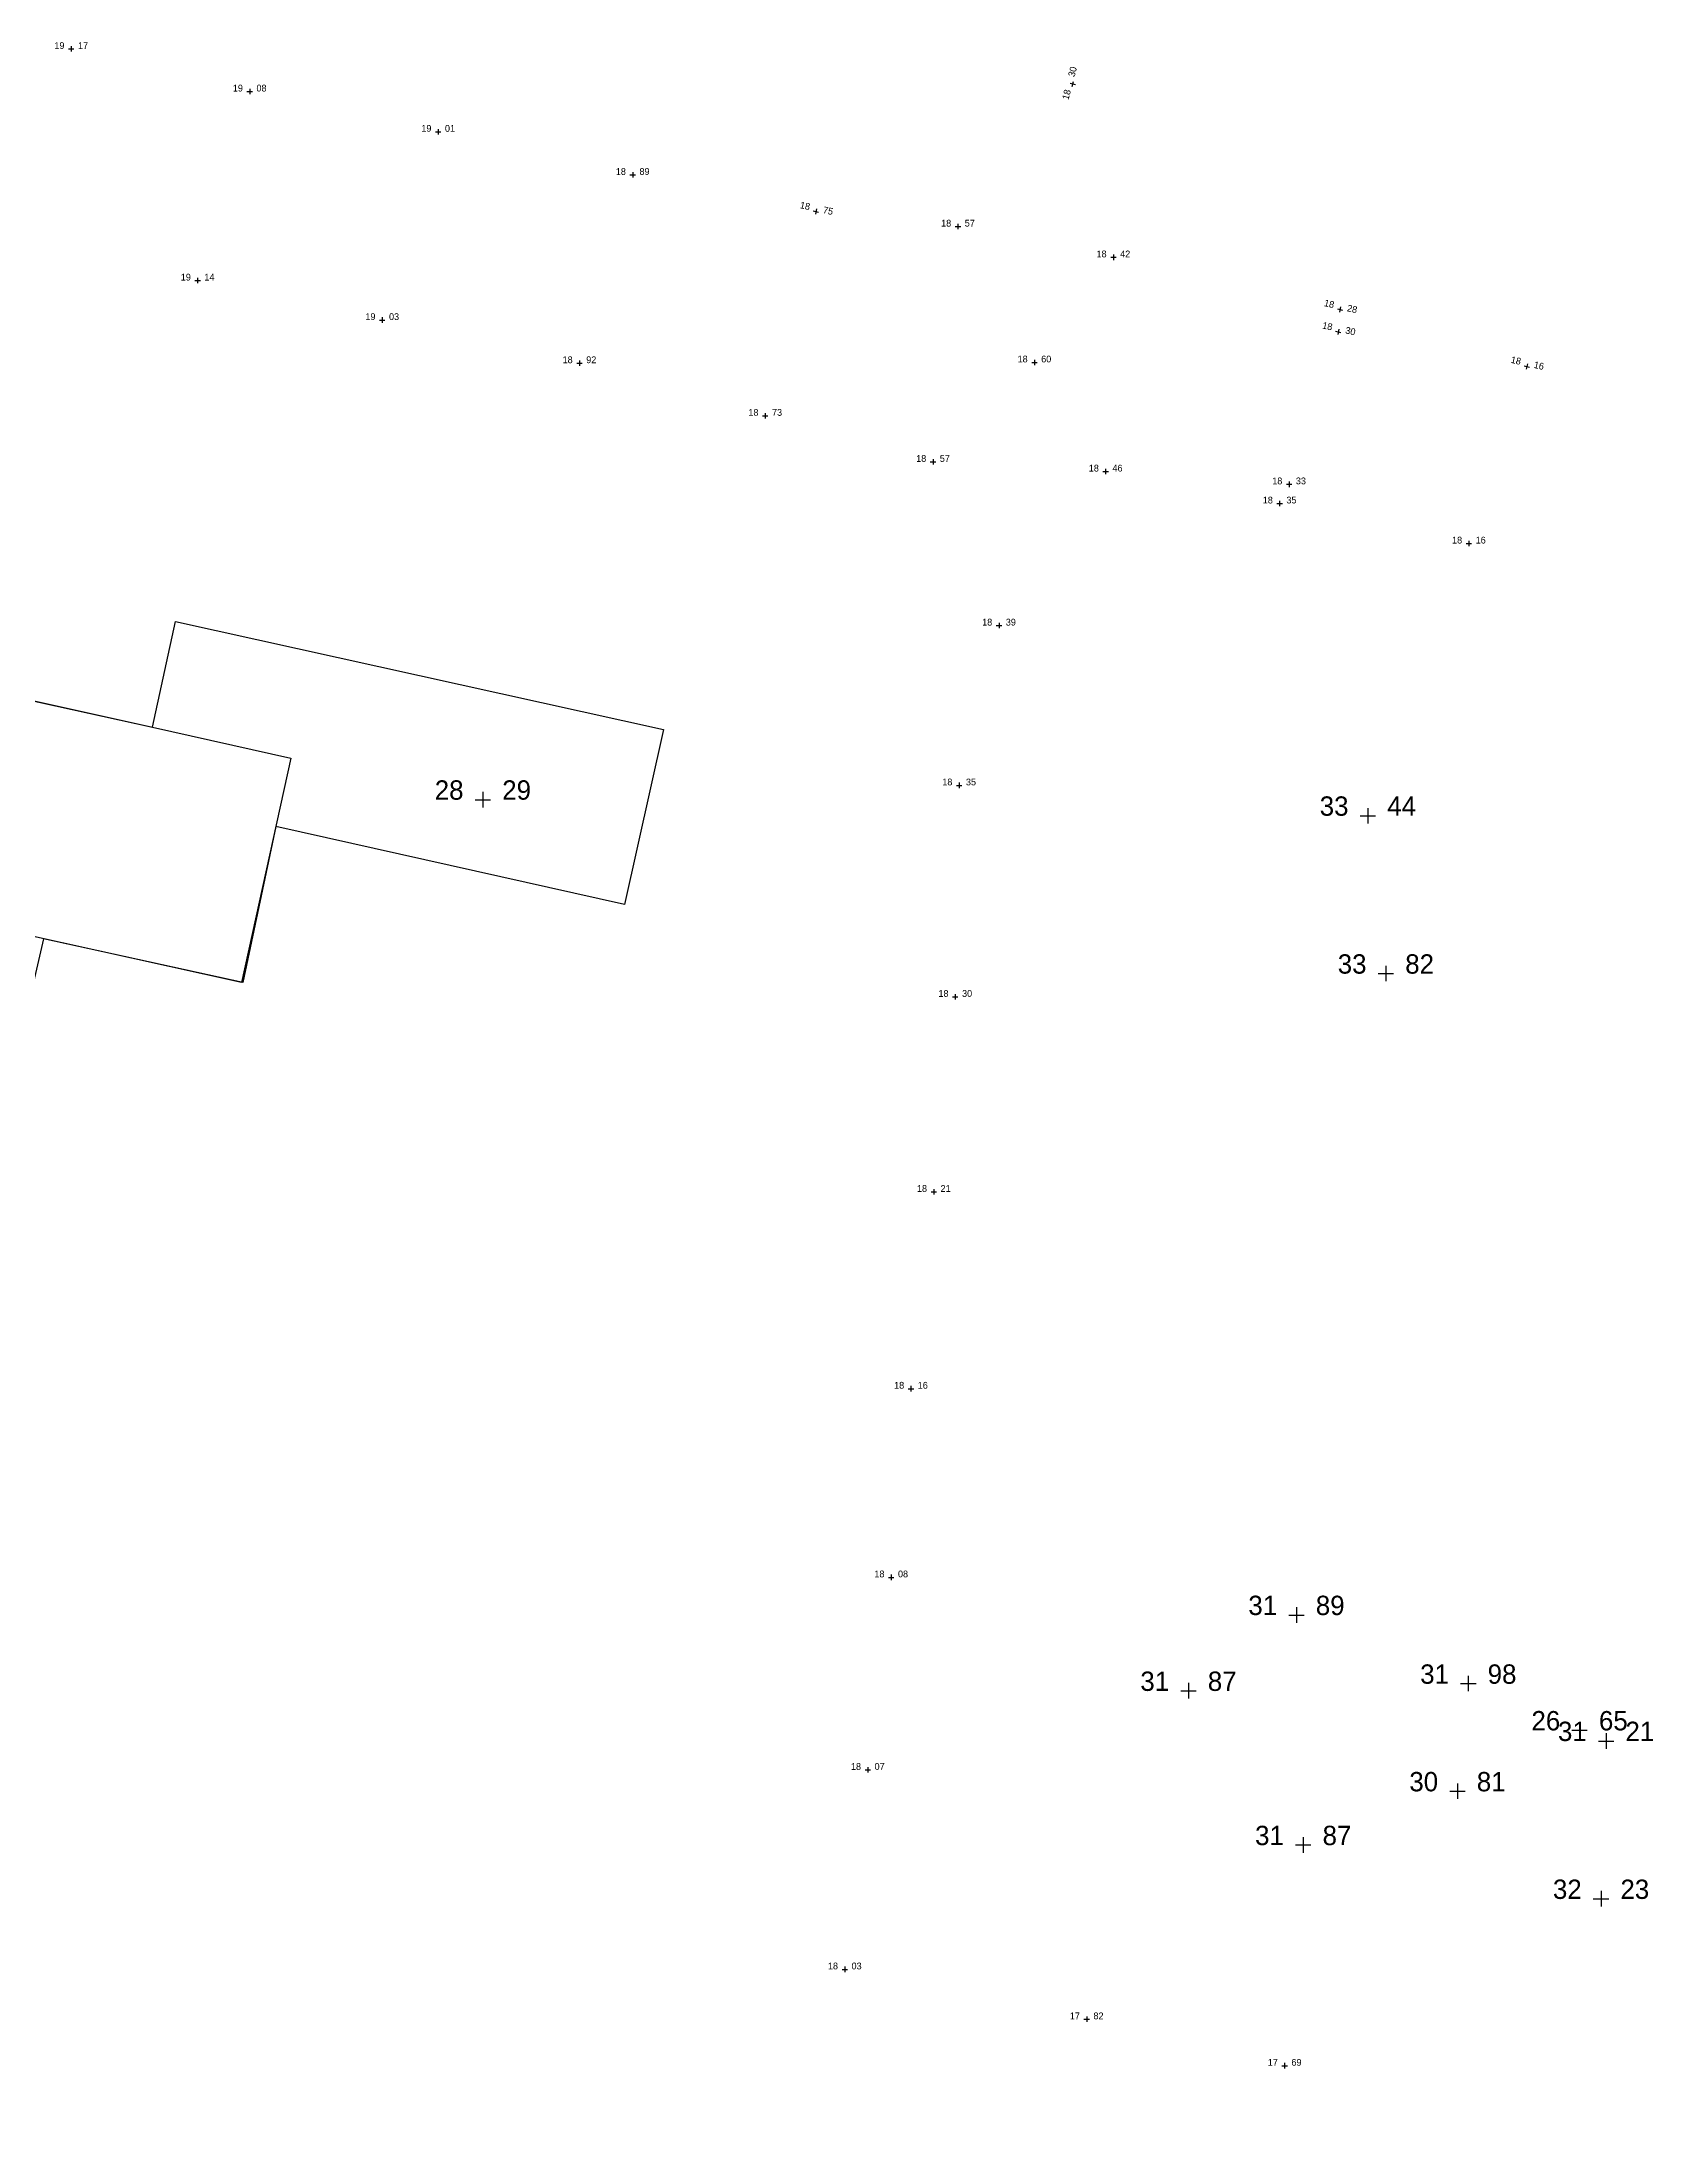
# Model space of a CAD drawing. Header units: inches. Extents: x 254505 to 255520, y 808954 to 809980.
# Drawn here: x 255436.4 to 255519.7, y 808968.4 to 809076.9 of the extents above; entities that cross this region are included whole.
import ezdxf
from ezdxf.enums import TextEntityAlignment as Align

# ---------------------------------------------------------------- set-up
doc = ezdxf.new("R2010")
doc.units = ezdxf.units.IN
doc.header["$MEASUREMENT"] = 0
for name, color, linetype in [('2201', 1, 'Continuous'), ('building levels', 6, 'Continuous'), ('public buildings', 5, 'Continuous'), ('street levels', 5, 'Continuous')]:
    doc.layers.add(name, color=color, linetype=linetype)
doc.styles.add('hebtxt', font='hebtxt')

# ---------------------------------------------------------------- blocks, each defined once
blk = doc.blocks.new('1505')
for points in [[(-0.4, 0), (0.4, 0)], [(0, 0.4), (0, -0.4)]]:
    blk.add_lwpolyline(points)
at = {"style": 'hebtxt'}
blk.add_attdef('METER', text='', height=2, dxfattribs=at).set_placement((-1, 0), align=Align.RIGHT)
blk.add_attdef('CENTIMETER', (1, 0), '', height=2, dxfattribs=at)
blk = doc.blocks.new('1503')
for points in [[(-0.4, 0), (0.4, 0)], [(0, 0.4), (0, -0.4)]]:
    blk.add_lwpolyline(points)
at = {"style": 'hebtxt'}
blk.add_attdef('METER', text='', height=2, dxfattribs=at).set_placement((-1, 0), align=Align.RIGHT)
blk.add_attdef('CENTIMETER', (1, 0), '', height=2, dxfattribs=at)

msp = doc.modelspace()

# ---------------------------------------------------------------- linework, layer by layer
at = {"layer": '2201', "elevation": -13.37}
msp.add_lwpolyline([(255442.13, 809041.48), (255443.33, 809046.95), (255468.55, 809041.36), (255466.53, 809032.32), (255448.51, 809036.36)], dxfattribs=at)
at = {"layer": '2201'}
msp.add_polyline3d([(255350.59, 809049.38, -13.37), (255351.23, 809052.27, 21), (255353.22, 809061.27, -13.37), (255422.02, 809045.92, 20.92), (255432.09, 809043.7, 20.9), (255442.13, 809041.48, 20.88), (255449.29, 809039.89, 20.86), (255446.73, 809028.3, 20.78), (255435.53, 809030.78, 20.8), (255426.99, 809032.66, 20.82), (255365.62, 809046.26, 20.95), (255360.09, 809047.48, 20.96), (255350.59, 809049.38, -13.37)], close=True, dxfattribs=at)
at = {"layer": 'public buildings', "elevation": -13.37}
msp.add_lwpolyline([(255341.31, 809018.65), (255352.73, 809015.98), (255359.4, 809047.63), (255350.59, 809049.38), (255353.24, 809061.27), (255442.13, 809041.48), (255443.33, 809046.95), (255468.55, 809041.36), (255466.53, 809032.32), (255448.51, 809036.36), (255446.8, 809028.29), (255436.5, 809030.55), (255422.14, 808968.37), (255410.79, 808970.52), (255424.79, 809033.15), (255365.62, 809046.26), (255363.7, 809037.98), (255381.07, 809034.36), (255374.31, 809003.99), (255367.93, 809005.37), (255366.25, 808997.75), (255337.7, 809003.24)], dxfattribs=at)

# ---------------------------------------------------------------- block references
at = {"layer": 'building levels'}
ref = msp.add_blockref('1505', (255459.21, 809037.74, 28.29), dxfattribs=at)
ref.add_attrib('METER', '28', dxfattribs={"layer": '0', "height": 1, "style": 'hebtxt'}).set_placement((255458.21, 809037.74, 28.29), align=Align.RIGHT)
ref.add_attrib('CENTIMETER', '29', (255460.21, 809037.74, 28.29), dxfattribs={"layer": '0', "height": 1, "style": 'hebtxt'})
ref = msp.add_blockref('1505', (255504.94, 809036.91, 33.44), dxfattribs=at)
ref.add_attrib('METER', '33', dxfattribs={"layer": '0', "height": 1, "style": 'hebtxt'}).set_placement((255503.94, 809036.91, 33.44), align=Align.RIGHT)
ref.add_attrib('CENTIMETER', '44', (255505.94, 809036.91, 33.44), dxfattribs={"layer": '0', "height": 1, "style": 'hebtxt'})
ref = msp.add_blockref('1505', (255505.87, 809028.76, 33.82), dxfattribs=at)
ref.add_attrib('METER', '33', dxfattribs={"layer": '0', "height": 1, "style": 'hebtxt'}).set_placement((255504.87, 809028.75, 33.82), align=Align.RIGHT)
ref.add_attrib('CENTIMETER', '82', (255506.87, 809028.75, 33.82), dxfattribs={"layer": '0', "height": 1, "style": 'hebtxt'})
ref = msp.add_blockref('1505', (255501.25, 808995.6, 31.89), dxfattribs=at)
ref.add_attrib('METER', '31', dxfattribs={"layer": '0', "height": 1, "style": 'hebtxt'}).set_placement((255500.25, 808995.6, 31.89), align=Align.RIGHT)
ref.add_attrib('CENTIMETER', '89', (255502.25, 808995.6, 31.89), dxfattribs={"layer": '0', "height": 1, "style": 'hebtxt'})
ref = msp.add_blockref('1505', (255495.67, 808991.69, 31.87), dxfattribs=at)
ref.add_attrib('METER', '31', dxfattribs={"layer": '0', "height": 1, "style": 'hebtxt'}).set_placement((255494.67, 808991.68, 31.87), align=Align.RIGHT)
ref.add_attrib('CENTIMETER', '87', (255496.67, 808991.68, 31.87), dxfattribs={"layer": '0', "height": 1, "style": 'hebtxt'})
ref = msp.add_blockref('1505', (255510.13, 808992.06, 31.98), dxfattribs=at)
ref.add_attrib('METER', '31', dxfattribs={"layer": '0', "height": 1, "style": 'hebtxt'}).set_placement((255509.13, 808992.05, 31.98), align=Align.RIGHT)
ref.add_attrib('CENTIMETER', '98', (255511.13, 808992.05, 31.98), dxfattribs={"layer": '0', "height": 1, "style": 'hebtxt'})
ref = msp.add_blockref('1505', (255515.88, 808989.65, 26.65), dxfattribs=at)
ref.add_attrib('METER', '26', dxfattribs={"layer": '0', "height": 1, "style": 'hebtxt'}).set_placement((255514.88, 808989.64, 26.65), align=Align.RIGHT)
ref.add_attrib('CENTIMETER', '65', (255516.88, 808989.64, 26.65), dxfattribs={"layer": '0', "height": 1, "style": 'hebtxt'})
ref = msp.add_blockref('1505', (255517.25, 808989.09, 31.21), dxfattribs=at)
ref.add_attrib('METER', '31', dxfattribs={"layer": '0', "height": 1, "style": 'hebtxt'}).set_placement((255516.25, 808989.09, 31.21), align=Align.RIGHT)
ref.add_attrib('CENTIMETER', '21', (255518.25, 808989.09, 31.21), dxfattribs={"layer": '0', "height": 1, "style": 'hebtxt'})
ref = msp.add_blockref('1505', (255509.57, 808986.5, 30.81), dxfattribs=at)
ref.add_attrib('METER', '30', dxfattribs={"layer": '0', "height": 1, "style": 'hebtxt'}).set_placement((255508.57, 808986.49, 30.81), align=Align.RIGHT)
ref.add_attrib('CENTIMETER', '81', (255510.57, 808986.49, 30.81), dxfattribs={"layer": '0', "height": 1, "style": 'hebtxt'})
ref = msp.add_blockref('1505', (255501.6, 808983.72, 31.87), dxfattribs=at)
ref.add_attrib('METER', '31', dxfattribs={"layer": '0', "height": 1, "style": 'hebtxt'}).set_placement((255500.6, 808983.71, 31.87), align=Align.RIGHT)
ref.add_attrib('CENTIMETER', '87', (255502.6, 808983.71, 31.87), dxfattribs={"layer": '0', "height": 1, "style": 'hebtxt'})
ref = msp.add_blockref('1505', (255516.99, 808980.94, 32.23), dxfattribs=at)
ref.add_attrib('METER', '32', dxfattribs={"layer": '0', "height": 1, "style": 'hebtxt'}).set_placement((255515.99, 808980.93, 32.23), align=Align.RIGHT)
ref.add_attrib('CENTIMETER', '23', (255517.99, 808980.93, 32.23), dxfattribs={"layer": '0', "height": 1, "style": 'hebtxt'})
at = {"layer": 'street levels'}
ref = msp.add_blockref('1503', (255437.94, 809076.54), dxfattribs=dict(at, xscale=0.35, yscale=0.35, zscale=0.35))
ref.add_attrib('METER', '19', dxfattribs={"layer": '0', "height": 0.35, "style": 'hebtxt'}).set_placement((255437.59, 809076.54), align=Align.RIGHT)
ref.add_attrib('CENTIMETER', '17', (255438.29, 809076.54), dxfattribs={"layer": '0', "height": 0.35, "style": 'hebtxt'})
ref = msp.add_blockref('1503', (255447.16, 809074.34), dxfattribs=dict(at, xscale=0.35, yscale=0.35, zscale=0.35))
ref.add_attrib('METER', '19', dxfattribs={"layer": '0', "height": 0.35, "style": 'hebtxt'}).set_placement((255446.81, 809074.34), align=Align.RIGHT)
ref.add_attrib('CENTIMETER', '08', (255447.51, 809074.34), dxfattribs={"layer": '0', "height": 0.35, "style": 'hebtxt'})
ref = msp.add_blockref('1503', (255489.69, 809074.73), dxfattribs=dict(at, xscale=0.35, yscale=0.35, zscale=0.35, rotation=75.28494325786554))
ref.add_attrib('METER', '18', dxfattribs={"layer": '0', "height": 0.35, "rotation": 75.2849, "style": 'hebtxt'}).set_placement((255489.6, 809074.39), align=Align.RIGHT)
ref.add_attrib('CENTIMETER', '30', (255489.78, 809075.07), dxfattribs={"layer": '0', "height": 0.35, "rotation": 75.2849, "style": 'hebtxt'})
ref = msp.add_blockref('1503', (255456.9, 809072.26), dxfattribs=dict(at, xscale=0.35, yscale=0.35, zscale=0.35))
ref.add_attrib('METER', '19', dxfattribs={"layer": '0', "height": 0.35, "style": 'hebtxt'}).set_placement((255456.55, 809072.26), align=Align.RIGHT)
ref.add_attrib('CENTIMETER', '01', (255457.25, 809072.26), dxfattribs={"layer": '0', "height": 0.35, "style": 'hebtxt'})
ref = msp.add_blockref('1503', (255466.95, 809070.03), dxfattribs=dict(at, xscale=0.35, yscale=0.35, zscale=0.35))
ref.add_attrib('METER', '18', dxfattribs={"layer": '0', "height": 0.35, "style": 'hebtxt'}).set_placement((255466.6, 809070.03), align=Align.RIGHT)
ref.add_attrib('CENTIMETER', '89', (255467.3, 809070.03), dxfattribs={"layer": '0', "height": 0.35, "style": 'hebtxt'})
ref = msp.add_blockref('1503', (255476.42, 809068.14), dxfattribs=dict(at, xscale=0.35, yscale=0.35, zscale=0.35, rotation=348.3892075874655))
ref.add_attrib('METER', '18', dxfattribs={"layer": '0', "height": 0.35, "rotation": 348.3892, "style": 'hebtxt'}).set_placement((255476.08, 809068.21), align=Align.RIGHT)
ref.add_attrib('CENTIMETER', '75', (255476.76, 809068.06), dxfattribs={"layer": '0', "height": 0.35, "rotation": 348.3892, "style": 'hebtxt'})
ref = msp.add_blockref('1503', (255483.76, 809067.36), dxfattribs=dict(at, xscale=0.35, yscale=0.35, zscale=0.35))
ref.add_attrib('METER', '18', dxfattribs={"layer": '0', "height": 0.35, "style": 'hebtxt'}).set_placement((255483.41, 809067.36), align=Align.RIGHT)
ref.add_attrib('CENTIMETER', '57', (255484.11, 809067.36), dxfattribs={"layer": '0', "height": 0.35, "style": 'hebtxt'})
ref = msp.add_blockref('1503', (255491.79, 809065.77), dxfattribs=dict(at, xscale=0.35, yscale=0.35, zscale=0.35))
ref.add_attrib('METER', '18', dxfattribs={"layer": '0', "height": 0.35, "style": 'hebtxt'}).set_placement((255491.44, 809065.77), align=Align.RIGHT)
ref.add_attrib('CENTIMETER', '42', (255492.14, 809065.77), dxfattribs={"layer": '0', "height": 0.35, "style": 'hebtxt'})
ref = msp.add_blockref('1503', (255444.47, 809064.57), dxfattribs=dict(at, xscale=0.35, yscale=0.35, zscale=0.35))
ref.add_attrib('METER', '19', dxfattribs={"layer": '0', "height": 0.35, "style": 'hebtxt'}).set_placement((255444.12, 809064.57), align=Align.RIGHT)
ref.add_attrib('CENTIMETER', '14', (255444.82, 809064.57), dxfattribs={"layer": '0', "height": 0.35, "style": 'hebtxt'})
ref = msp.add_blockref('1503', (255454.01, 809062.53), dxfattribs=dict(at, xscale=0.35, yscale=0.35, zscale=0.35))
ref.add_attrib('METER', '19', dxfattribs={"layer": '0', "height": 0.35, "style": 'hebtxt'}).set_placement((255453.66, 809062.53), align=Align.RIGHT)
ref.add_attrib('CENTIMETER', '03', (255454.36, 809062.53), dxfattribs={"layer": '0', "height": 0.35, "style": 'hebtxt'})
ref = msp.add_blockref('1503', (255503.5, 809063.07), dxfattribs=dict(at, xscale=0.35, yscale=0.35, zscale=0.35, rotation=347.4064896546811))
ref.add_attrib('METER', '18', dxfattribs={"layer": '0', "height": 0.35, "rotation": 347.4065, "style": 'hebtxt'}).set_placement((255503.16, 809063.14), align=Align.RIGHT)
ref.add_attrib('CENTIMETER', '28', (255503.84, 809062.99), dxfattribs={"layer": '0', "height": 0.35, "rotation": 347.4065, "style": 'hebtxt'})
ref = msp.add_blockref('1503', (255503.41, 809061.92), dxfattribs=dict(at, xscale=0.35, yscale=0.35, zscale=0.35, rotation=347.9999999797993))
ref.add_attrib('METER', '18', dxfattribs={"layer": '0', "height": 0.35, "rotation": 348, "style": 'hebtxt'}).set_placement((255503.07, 809061.99), align=Align.RIGHT)
ref.add_attrib('CENTIMETER', '30', (255503.75, 809061.84), dxfattribs={"layer": '0', "height": 0.35, "rotation": 348, "style": 'hebtxt'})
ref = msp.add_blockref('1503', (255464.2, 809060.3), dxfattribs=dict(at, xscale=0.35, yscale=0.35, zscale=0.35))
ref.add_attrib('METER', '18', dxfattribs={"layer": '0', "height": 0.35, "style": 'hebtxt'}).set_placement((255463.85, 809060.3), align=Align.RIGHT)
ref.add_attrib('CENTIMETER', '92', (255464.55, 809060.3), dxfattribs={"layer": '0', "height": 0.35, "style": 'hebtxt'})
ref = msp.add_blockref('1503', (255487.71, 809060.34), dxfattribs=dict(at, xscale=0.35, yscale=0.35, zscale=0.35))
ref.add_attrib('METER', '18', dxfattribs={"layer": '0', "height": 0.35, "style": 'hebtxt'}).set_placement((255487.36, 809060.34), align=Align.RIGHT)
ref.add_attrib('CENTIMETER', '60', (255488.06, 809060.34), dxfattribs={"layer": '0', "height": 0.35, "style": 'hebtxt'})
ref = msp.add_blockref('1503', (255513.15, 809060.13), dxfattribs=dict(at, xscale=0.3499999999999999, yscale=0.3499999999999999, zscale=0.3499999999999999, rotation=347.558826398276))
ref.add_attrib('METER', '18', dxfattribs={"layer": '0', "height": 0.35, "rotation": 347.5588, "style": 'hebtxt'}).set_placement((255512.81, 809060.21), align=Align.RIGHT)
ref.add_attrib('CENTIMETER', '16', (255513.49, 809060.06), dxfattribs={"layer": '0', "height": 0.35, "rotation": 347.5588, "style": 'hebtxt'})
ref = msp.add_blockref('1503', (255473.8, 809057.58), dxfattribs=dict(at, xscale=0.35, yscale=0.35, zscale=0.35))
ref.add_attrib('METER', '18', dxfattribs={"layer": '0', "height": 0.35, "style": 'hebtxt'}).set_placement((255473.45, 809057.58), align=Align.RIGHT)
ref.add_attrib('CENTIMETER', '73', (255474.15, 809057.58), dxfattribs={"layer": '0', "height": 0.35, "style": 'hebtxt'})
ref = msp.add_blockref('1503', (255482.47, 809055.2), dxfattribs=dict(at, xscale=0.35, yscale=0.35, zscale=0.35))
ref.add_attrib('METER', '18', dxfattribs={"layer": '0', "height": 0.35, "style": 'hebtxt'}).set_placement((255482.12, 809055.2), align=Align.RIGHT)
ref.add_attrib('CENTIMETER', '57', (255482.82, 809055.2), dxfattribs={"layer": '0', "height": 0.35, "style": 'hebtxt'})
ref = msp.add_blockref('1503', (255491.39, 809054.7), dxfattribs=dict(at, xscale=0.35, yscale=0.35, zscale=0.35))
ref.add_attrib('METER', '18', dxfattribs={"layer": '0', "height": 0.35, "style": 'hebtxt'}).set_placement((255491.04, 809054.7), align=Align.RIGHT)
ref.add_attrib('CENTIMETER', '46', (255491.74, 809054.7), dxfattribs={"layer": '0', "height": 0.35, "style": 'hebtxt'})
ref = msp.add_blockref('1503', (255500.87, 809054.04), dxfattribs=dict(at, xscale=0.35, yscale=0.35, zscale=0.35))
ref.add_attrib('METER', '18', dxfattribs={"layer": '0', "height": 0.35, "style": 'hebtxt'}).set_placement((255500.52, 809054.04), align=Align.RIGHT)
ref.add_attrib('CENTIMETER', '33', (255501.22, 809054.04), dxfattribs={"layer": '0', "height": 0.35, "style": 'hebtxt'})
ref = msp.add_blockref('1503', (255500.38, 809053.05), dxfattribs=dict(at, xscale=0.35, yscale=0.35, zscale=0.35))
ref.add_attrib('METER', '18', dxfattribs={"layer": '0', "height": 0.35, "style": 'hebtxt'}).set_placement((255500.03, 809053.05), align=Align.RIGHT)
ref.add_attrib('CENTIMETER', '35', (255500.73, 809053.05), dxfattribs={"layer": '0', "height": 0.35, "style": 'hebtxt'})
ref = msp.add_blockref('1503', (255510.16, 809050.98), dxfattribs=dict(at, xscale=0.35, yscale=0.35, zscale=0.35))
ref.add_attrib('METER', '18', dxfattribs={"layer": '0', "height": 0.35, "style": 'hebtxt'}).set_placement((255509.81, 809050.98), align=Align.RIGHT)
ref.add_attrib('CENTIMETER', '16', (255510.51, 809050.98), dxfattribs={"layer": '0', "height": 0.35, "style": 'hebtxt'})
ref = msp.add_blockref('1503', (255485.88, 809046.74), dxfattribs=dict(at, xscale=0.35, yscale=0.35, zscale=0.35))
ref.add_attrib('METER', '18', dxfattribs={"layer": '0', "height": 0.35, "style": 'hebtxt'}).set_placement((255485.53, 809046.74), align=Align.RIGHT)
ref.add_attrib('CENTIMETER', '39', (255486.23, 809046.74), dxfattribs={"layer": '0', "height": 0.35, "style": 'hebtxt'})
ref = msp.add_blockref('1503', (255483.82, 809038.48), dxfattribs=dict(at, xscale=0.35, yscale=0.35, zscale=0.35))
ref.add_attrib('METER', '18', dxfattribs={"layer": '0', "height": 0.35, "style": 'hebtxt'}).set_placement((255483.47, 809038.48), align=Align.RIGHT)
ref.add_attrib('CENTIMETER', '35', (255484.17, 809038.48), dxfattribs={"layer": '0', "height": 0.35, "style": 'hebtxt'})
ref = msp.add_blockref('1503', (255483.62, 809027.55), dxfattribs=dict(at, xscale=0.35, yscale=0.35, zscale=0.35))
ref.add_attrib('METER', '18', dxfattribs={"layer": '0', "height": 0.35, "style": 'hebtxt'}).set_placement((255483.27, 809027.55), align=Align.RIGHT)
ref.add_attrib('CENTIMETER', '30', (255483.97, 809027.55), dxfattribs={"layer": '0', "height": 0.35, "style": 'hebtxt'})
ref = msp.add_blockref('1503', (255482.51, 809017.47), dxfattribs=dict(at, xscale=0.35, yscale=0.35, zscale=0.35))
ref.add_attrib('METER', '18', dxfattribs={"layer": '0', "height": 0.35, "style": 'hebtxt'}).set_placement((255482.16, 809017.47), align=Align.RIGHT)
ref.add_attrib('CENTIMETER', '21', (255482.86, 809017.47), dxfattribs={"layer": '0', "height": 0.35, "style": 'hebtxt'})
ref = msp.add_blockref('1503', (255481.33, 809007.3), dxfattribs=dict(at, xscale=0.35, yscale=0.35, zscale=0.35))
ref.add_attrib('METER', '18', dxfattribs={"layer": '0', "height": 0.35, "style": 'hebtxt'}).set_placement((255480.98, 809007.3), align=Align.RIGHT)
ref.add_attrib('CENTIMETER', '16', (255481.68, 809007.3), dxfattribs={"layer": '0', "height": 0.35, "style": 'hebtxt'})
ref = msp.add_blockref('1503', (255480.31, 808997.55), dxfattribs=dict(at, xscale=0.35, yscale=0.35, zscale=0.35))
ref.add_attrib('METER', '18', dxfattribs={"layer": '0', "height": 0.35, "style": 'hebtxt'}).set_placement((255479.96, 808997.55), align=Align.RIGHT)
ref.add_attrib('CENTIMETER', '08', (255480.66, 808997.55), dxfattribs={"layer": '0', "height": 0.35, "style": 'hebtxt'})
ref = msp.add_blockref('1503', (255479.1, 808987.6), dxfattribs=dict(at, xscale=0.35, yscale=0.35, zscale=0.35))
ref.add_attrib('METER', '18', dxfattribs={"layer": '0', "height": 0.35, "style": 'hebtxt'}).set_placement((255478.75, 808987.6), align=Align.RIGHT)
ref.add_attrib('CENTIMETER', '07', (255479.45, 808987.6), dxfattribs={"layer": '0', "height": 0.35, "style": 'hebtxt'})
ref = msp.add_blockref('1503', (255477.91, 808977.29), dxfattribs=dict(at, xscale=0.35, yscale=0.35, zscale=0.35))
ref.add_attrib('METER', '18', dxfattribs={"layer": '0', "height": 0.35, "style": 'hebtxt'}).set_placement((255477.56, 808977.29), align=Align.RIGHT)
ref.add_attrib('CENTIMETER', '03', (255478.26, 808977.29), dxfattribs={"layer": '0', "height": 0.35, "style": 'hebtxt'})
ref = msp.add_blockref('1503', (255490.41, 808974.71), dxfattribs=dict(at, xscale=0.35, yscale=0.35, zscale=0.35))
ref.add_attrib('METER', '17', dxfattribs={"layer": '0', "height": 0.35, "style": 'hebtxt'}).set_placement((255490.06, 808974.71), align=Align.RIGHT)
ref.add_attrib('CENTIMETER', '82', (255490.76, 808974.71), dxfattribs={"layer": '0', "height": 0.35, "style": 'hebtxt'})
ref = msp.add_blockref('1503', (255500.64, 808972.31), dxfattribs=dict(at, xscale=0.35, yscale=0.35, zscale=0.35))
ref.add_attrib('METER', '17', dxfattribs={"layer": '0', "height": 0.35, "style": 'hebtxt'}).set_placement((255500.29, 808972.31), align=Align.RIGHT)
ref.add_attrib('CENTIMETER', '69', (255500.99, 808972.31), dxfattribs={"layer": '0', "height": 0.35, "style": 'hebtxt'})

doc.saveas('drawing.dxf')
